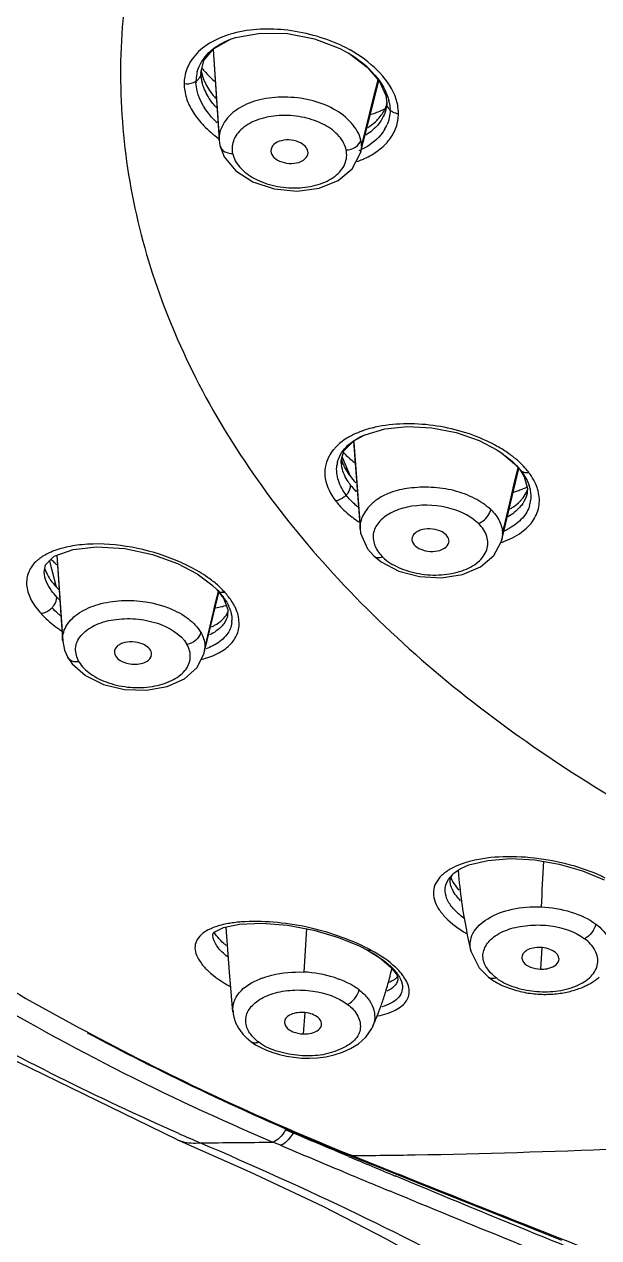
# Model space of a CAD drawing. Extents: x 0 to 1693, y 0 to 1240.
# Drawn here: x 756.42 to 768.75, y 584.87 to 610.95 of the extents above; entities that cross this region are included whole.
import ezdxf

# ---------------------------------------------------------------- set-up
doc = ezdxf.new("R2010")
doc.units = 0
doc.header["$LTSCALE"] = 40
doc.header["$MEASUREMENT"] = 0
doc.layers.add('DEF_LAYER_ASSEM_MEMBER', color=7, linetype='CONTINUOUS')

msp = doc.modelspace()

# ---------------------------------------------------------------- linework, layer by layer
at = {"layer": 'DEF_LAYER_ASSEM_MEMBER', "color": 7, "linetype": 'Continuous'}
for p, q in [((760.86, 610.637), (760.866, 610.639)), ((760.469, 610.412), (760.601, 608.461)), ((760.206, 609.905), (760.271, 610.172)), ((763.352, 610.348), (763.369, 610.338)), ((763.368, 610.337), (763.411, 610.311)), ((763.808, 608.859), (764.029, 609.736)), ((764.178, 609.422), (764.198, 609.263)), ((764.198, 609.266), (764.18, 609.122)), ((764.18, 609.123), (764.18, 609.122)), ((763.638, 608.188), (763.808, 608.859)), ((760.601, 608.461), (760.616, 608.348)), ((760.616, 608.348), (760.617, 608.348)), ((760.617, 608.348), (760.709, 608.103)), ((761.711, 608.236), (761.711, 608.225)), ((762.503, 608.154), (762.509, 608.193)), ((763.46, 607.844), (763.638, 608.188)), ((763.73, 602.13), (763.733, 602.131)), ((763.22, 601.567), (763.281, 601.782)), ((763.486, 601.994), (763.627, 600.108)), ((766.563, 601.803), (766.567, 601.801)), ((763.222, 601.519), (763.22, 601.567)), ((763.223, 601.519), (763.223, 601.521)), ((766.944, 601.506), (767.053, 601.382)), ((766.669, 599.868), (767.032, 601.406)), ((767.054, 601.381), (767.053, 601.382)), ((767.054, 601.381), (767.15, 601.229)), ((767.15, 601.229), (767.221, 600.975)), ((767.221, 600.975), (767.205, 600.842)), ((763.627, 600.109), (763.639, 600.017)), ((764.739, 599.884), (764.74, 599.874)), ((765.533, 599.811), (765.537, 599.845)), ((766.659, 599.831), (766.669, 599.868)), ((757.115, 599.539), (757.241, 597.691)), ((763.919, 599.528), (764.078, 599.396)), ((763.919, 599.528), (763.92, 599.527)), ((756.841, 599.179), (756.841, 599.181)), ((756.842, 599.179), (756.871, 599.336)), ((760.446, 598.903), (760.563, 598.788)), ((760.282, 597.442), (760.597, 598.742)), ((760.561, 598.789), (760.694, 598.616)), ((760.694, 598.616), (760.789, 598.377)), ((760.789, 598.377), (760.783, 598.238)), ((757.352, 597.339), (757.352, 597.34)), ((757.352, 597.339), (757.444, 597.207)), ((758.351, 597.458), (758.352, 597.449)), ((759.144, 597.382), (759.149, 597.416)), ((760.28, 597.436), (760.282, 597.442)), ((757.444, 597.207), (757.731, 596.954)), ((765.896, 592.857), (765.958, 592.882)), ((765.733, 592.76), (765.74, 592.672)), ((765.74, 592.672), (765.748, 592.585)), ((765.777, 592.798), (765.896, 592.857)), ((765.561, 592.516), (765.56, 592.527)), ((765.748, 592.585), (765.756, 592.5)), ((760.462, 591.365), (760.462, 591.365)), ((760.742, 591.546), (760.819, 590.578)), ((763.609, 591.141), (763.786, 591.051)), ((763.788, 591.05), (763.786, 591.051)), ((763.788, 591.05), (764.05, 590.888)), ((765.977, 591.151), (766.003, 591.036)), ((764.05, 590.888), (764.295, 590.682)), ((766.002, 591.032), (766.001, 591.035)), ((760.819, 590.578), (760.89, 589.723)), ((764.437, 590.414), (764.436, 590.41)), ((764.032, 589.736), (764.051, 589.787)), ((764.051, 589.787), (764.071, 589.841)), ((763.924, 589.47), (763.941, 589.509)), ((763.941, 589.509), (763.958, 589.552)), ((763.958, 589.552), (763.976, 589.595)), ((763.976, 589.595), (763.994, 589.64)), ((763.994, 589.64), (764.013, 589.687)), ((764.013, 589.687), (764.032, 589.736)), ((763.901, 589.418), (763.924, 589.47)), ((761.283, 589.088), (761.283, 589.088)), ((759.684, 586.985), (759.689, 586.983)), ((763.263, 586.695), (763.397, 586.641)), ((763.397, 586.641), (764.407, 586.235)), ((763.403, 586.658), (763.454, 586.637)), ((764.408, 586.235), (765.026, 585.987)), ((765.026, 585.987), (766.916, 585.233)), ((766.916, 585.233), (767.954, 584.819))]:
    msp.add_line(p, q, dxfattribs=at)
at = {"layer": 'DEF_LAYER_ASSEM_MEMBER', "color": 9, "linetype": 'Continuous'}
for p, q in [((760.47, 610.414), (760.599, 608.502)), ((763.917, 609.375), (764.012, 609.756)), ((763.873, 609.199), (763.907, 609.336)), ((763.907, 609.336), (763.917, 609.375)), ((763.797, 608.896), (763.873, 609.199)), ((764.198, 609.263), (764.198, 609.266)), ((763.657, 608.336), (763.797, 608.896)), ((760.601, 608.461), (760.599, 608.502)), ((763.657, 608.336), (763.638, 608.188)), ((763.488, 601.996), (763.49, 601.961)), ((763.49, 601.961), (763.625, 600.149)), ((763.243, 601.646), (763.411, 601.243)), ((766.945, 601.108), (767.011, 601.391)), ((767.011, 601.391), (767.019, 601.421)), ((767.086, 601.351), (767.054, 601.381)), ((766.899, 600.914), (766.945, 601.108)), ((766.684, 599.999), (766.869, 600.786)), ((766.869, 600.786), (766.899, 600.914)), ((767.211, 600.865), (767.205, 600.842)), ((763.627, 600.109), (763.625, 600.149)), ((766.684, 599.999), (766.669, 599.868)), ((756.951, 599.435), (756.955, 599.417)), ((756.955, 599.417), (756.988, 599.295)), ((757.117, 599.539), (757.239, 597.729)), ((756.988, 599.295), (757.007, 599.222)), ((757.007, 599.222), (757.103, 598.858)), ((760.518, 598.486), (760.584, 598.76)), ((760.563, 598.788), (760.561, 598.789)), ((760.591, 598.765), (760.563, 598.788)), ((760.479, 598.327), (760.518, 598.486)), ((760.297, 597.567), (760.479, 598.327)), ((757.241, 597.693), (757.239, 597.729)), ((760.282, 597.442), (760.297, 597.567)), ((762.478, 591.514), (762.417, 590.58)), ((763.791, 591.048), (763.788, 591.05)), ((767.53, 591.106), (767.499, 590.643)), ((762.438, 589.71), (762.402, 589.251)), ((762.188, 587.121), (762.027, 587.189)), ((761.916, 586.857), (761.755, 586.926)), ((763.374, 586.62), (763.229, 586.681)), ((763.454, 586.637), (763.397, 586.641)), ((763.454, 586.637), (764.129, 586.367)), ((764.129, 586.367), (764.415, 586.252)), ((764.408, 586.235), (764.462, 586.233)), ((764.415, 586.252), (764.462, 586.233))]:
    msp.add_line(p, q, dxfattribs=at)
at = {"layer": 'DEF_LAYER_ASSEM_MEMBER', "color": 7, "linetype": 'Continuous'}
for points in [[(733.19, 619.1), (733.539, 614.929), (734.6, 610.766), (736.322, 606.771), (738.664, 602.965), (741.63, 599.318), (745.218, 595.85), (749.395, 592.63), (754.273, 589.625), (759.685, 586.985)], [(760.271, 610.172), (760.48, 610.426), (760.861, 610.637)], [(760.866, 610.639), (760.952, 610.668), (761.486, 610.765), (762.067, 610.755), (762.648, 610.643), (763.195, 610.432), (763.352, 610.348)], [(763.411, 610.311), (763.778, 610.034), (764.041, 609.721), (764.178, 609.422)], [(760.709, 608.103), (760.957, 607.801), (761.325, 607.564), (761.785, 607.413), (762.273, 607.368), (762.746, 607.429), (763.154, 607.592), (763.46, 607.844)], [(763.733, 602.131), (764.157, 602.258), (764.646, 602.306), (765.17, 602.276), (765.691, 602.175), (766.181, 602.005), (766.563, 601.803)], [(763.281, 601.782), (763.489, 601.998), (763.729, 602.13)], [(766.568, 601.802), (766.66, 601.741), (766.944, 601.506)], [(763.639, 600.017), (763.789, 599.678), (763.92, 599.527)], [(756.871, 599.336), (757.059, 599.518), (757.464, 599.667), (757.977, 599.724), (758.574, 599.685), (759.173, 599.557), (759.705, 599.363), (760.131, 599.137), (760.446, 598.903)], [(764.078, 599.396), (764.456, 599.197), (764.9, 599.081), (765.37, 599.056), (765.825, 599.127), (766.213, 599.291), (766.501, 599.535), (766.659, 599.831)], [(757.241, 597.693), (757.28, 597.498), (757.352, 597.34)], [(757.731, 596.954), (758.116, 596.765), (758.567, 596.657), (759.04, 596.641), (759.482, 596.719), (759.854, 596.884), (760.127, 597.124), (760.282, 597.436)], [(765.958, 592.882), (766.368, 592.982), (766.857, 593.019), (767.379, 592.992), (767.9, 592.902), (768.403, 592.757), (768.865, 592.56)], [(765.563, 592.516), (765.562, 592.57), (765.614, 592.674)], [(765.756, 592.5), (765.765, 592.415), (765.774, 592.332), (765.784, 592.25), (765.794, 592.169), (765.805, 592.089), (765.817, 592.009), (765.829, 591.931), (765.841, 591.854), (765.854, 591.777), (765.867, 591.702), (765.88, 591.628), (765.894, 591.554), (765.908, 591.482), (765.922, 591.412), (765.936, 591.343), (765.95, 591.277), (765.977, 591.151)], [(760.51, 591.444), (760.697, 591.536), (761.041, 591.611), (761.514, 591.635), (762.068, 591.592), (762.637, 591.483), (763.163, 591.325), (763.609, 591.141)], [(760.462, 591.365), (760.467, 591.4), (760.51, 591.444)], [(766.002, 591.032), (766.18, 590.668), (766.386, 590.468)], [(764.071, 589.841), (764.081, 589.87), (764.092, 589.899), (764.102, 589.929), (764.113, 589.96), (764.124, 589.991), (764.134, 590.024), (764.145, 590.057), (764.156, 590.092), (764.167, 590.127), (764.179, 590.163), (764.19, 590.2), (764.201, 590.239), (764.213, 590.278), (764.225, 590.32), (764.236, 590.362), (764.248, 590.406), (764.26, 590.45), (764.271, 590.495), (764.283, 590.542)], [(764.283, 590.542), (764.294, 590.589), (764.305, 590.637), (764.316, 590.685)], [(764.295, 590.682), (764.42, 590.516), (764.439, 590.421), (764.436, 590.41)], [(766.387, 590.467), (766.414, 590.447), (766.453, 590.42), (766.492, 590.395), (766.532, 590.371), (766.572, 590.348), (766.612, 590.327), (766.652, 590.307), (766.692, 590.288), (766.733, 590.271), (766.774, 590.254), (766.815, 590.238)], [(766.815, 590.238), (766.857, 590.224), (766.898, 590.21), (766.94, 590.197), (766.983, 590.185), (767.025, 590.174), (767.067, 590.163), (767.11, 590.154), (767.152, 590.145), (767.195, 590.137), (767.237, 590.13), (767.28, 590.124), (767.322, 590.118), (767.364, 590.114), (767.406, 590.11), (767.448, 590.106), (767.49, 590.104), (767.531, 590.102), (767.572, 590.101), (767.612, 590.101), (767.652, 590.102), (767.692, 590.103), (767.731, 590.105), (767.77, 590.107), (767.809, 590.11), (767.847, 590.114), (767.885, 590.119), (767.922, 590.124), (767.959, 590.13), (767.996, 590.136), (768.032, 590.143), (768.067, 590.15), (768.102, 590.158), (768.136, 590.166), (768.169, 590.175), (768.201, 590.184), (768.233, 590.193), (768.264, 590.203), (768.294, 590.213), (768.323, 590.224), (768.352, 590.234), (768.38, 590.245), (768.408, 590.257), (768.435, 590.269), (768.461, 590.281), (768.486, 590.293), (768.511, 590.305), (768.535, 590.318), (768.559, 590.331), (768.581, 590.344), (768.604, 590.358), (768.625, 590.371), (768.646, 590.385), (768.667, 590.4), (768.687, 590.414), (768.706, 590.428), (768.725, 590.443), (768.743, 590.458), (768.761, 590.473)], [(760.898, 589.742), (760.898, 589.735), (760.899, 589.719), (760.901, 589.704), (760.903, 589.689), (760.905, 589.674), (760.907, 589.658), (760.91, 589.642), (760.914, 589.625), (760.918, 589.608), (760.922, 589.591), (760.927, 589.573)], [(760.927, 589.573), (760.933, 589.555), (760.939, 589.537), (760.945, 589.518), (760.953, 589.5), (760.961, 589.481), (760.969, 589.462), (760.978, 589.443), (760.988, 589.423), (760.999, 589.404), (761.01, 589.384), (761.022, 589.365), (761.035, 589.345), (761.049, 589.325), (761.063, 589.305), (761.079, 589.285), (761.095, 589.265), (761.112, 589.245), (761.131, 589.224), (761.15, 589.204), (761.171, 589.184), (761.193, 589.163), (761.216, 589.142), (761.24, 589.121), (761.266, 589.1), (761.283, 589.088)], [(757.767, 589.275), (757.91, 589.199), (758.054, 589.122), (758.2, 589.046), (758.346, 588.97), (758.493, 588.893), (758.642, 588.817), (758.791, 588.741), (758.941, 588.664), (759.093, 588.588), (759.245, 588.512), (759.399, 588.435), (759.553, 588.359), (759.709, 588.283), (759.866, 588.207), (760.024, 588.13), (760.183, 588.054), (760.343, 587.978), (760.505, 587.902), (760.667, 587.826), (760.831, 587.75), (760.996, 587.674), (761.163, 587.598), (761.33, 587.522), (761.499, 587.447), (761.67, 587.371), (761.841, 587.295)], [(761.617, 588.902), (761.751, 588.853), (761.894, 588.811), (762.047, 588.776), (762.206, 588.75), (762.372, 588.733), (762.541, 588.729), (762.714, 588.737), (762.891, 588.76), (763.07, 588.8), (763.246, 588.857), (763.42, 588.935), (763.591, 589.041), (763.749, 589.183), (763.877, 589.366), (763.892, 589.397)], [(763.89, 589.394), (763.892, 589.398), (763.901, 589.418)], [(761.283, 589.088), (761.384, 589.019), (761.495, 588.958), (761.617, 588.902)], [(761.841, 587.295), (762.014, 587.22), (762.188, 587.144), (762.364, 587.069), (762.541, 586.994), (762.719, 586.919), (762.899, 586.844), (763.081, 586.769), (763.263, 586.695)], [(759.689, 586.983), (761.261, 586.285), (762.827, 585.545), (764.185, 584.846), (765.415, 584.153), (766.509, 583.47), (767.568, 582.723), (768.664, 581.833), (769.727, 580.827), (770.737, 579.663), (771.675, 578.325), (772.481, 576.814), (773.141, 575.162)]]:
    msp.add_lwpolyline(points, dxfattribs=at)
at = {"layer": 'DEF_LAYER_ASSEM_MEMBER', "color": 9, "linetype": 'Continuous'}
for centre, radius, start, end in [((761.466, 608.643), 2.187, 106.8094, 111.0594), ((761.903, 607.672), 3.118, 61.4459, 65.4423), ((761.989, 607.834), 2.934, 61.0142, 61.408), ((760.868, 609.729), 0.765, 168.1738, 179.9438), ((760.888, 609.725), 0.786, 164.4287, 168.1892), ((760.915, 609.729), 0.812, 180.0014, 182.2085), ((763.342, 609.083), 0.932, 11.7594, 14.2388), ((764.383, 609.266), 0.185, 180.811, 188.381), ((763.544, 609.11), 0.727, 0.0024, 2.3566), ((763.473, 609.11), 0.798, 359.3466, 359.994), ((763.415, 609.136), 0.862, 329.8046, 336.8582), ((762.978, 609.66), 1.556, 293.972, 296.4816), ((763.069, 608.336), 0.588, 359.9909, 12.6673), ((762.898, 609.856), 1.969, 289.5702, 293.4379), ((762.939, 609.759), 1.865, 293.4632, 294.6643), ((763.81, 601.179), 0.983, 136.3665, 140.6492), ((764.909, 598.896), 3.416, 60.1959, 63.8981), ((763.643, 601.298), 0.779, 152.4398, 153.287), ((763.781, 601.388), 0.657, 170.8545, 172.7658), ((763.771, 601.39), 0.648, 166.9394, 170.857), ((763.916, 601.575), 0.695, 184.6576, 188.3245), ((766.067, 600.571), 1.283, 37.4314, 39.253), ((765.983, 600.377), 1.578, 36.8217, 42.9506), ((766.445, 600.774), 0.852, 16.4775, 17.9294), ((766.64, 600.795), 0.654, 343.4613, 352.9189), ((764.991, 602.365), 2.525, 232.7038, 236.627), ((766.074, 601.46), 1.54, 295.1798, 299.3768), ((765.944, 601.85), 2.158, 289.5898, 290.3763), ((757.231, 598.813), 0.816, 130.6064, 134.7748), ((757.29, 598.744), 0.907, 126.2242, 130.5968), ((757.48, 598.444), 1.263, 116.8973, 117.7548), ((759.443, 597.619), 1.702, 41.4311, 46.0813), ((760.012, 597.967), 1.038, 24.3882, 28.9569), ((758.794, 600.304), 2.863, 234.6158, 236.5724), ((759.707, 599.312), 2.075, 284.2228, 287.5626), ((766.542, 590.847), 2.185, 104.2046, 108.2394), ((989.486, 580.2), 222.286, 176.70879, 176.9619), ((760.852, 590.564), 1.042, 113.4524, 117.7785), ((760.903, 590.449), 1.167, 112.443, 113.513), ((761.794, 587.186), 4.382, 61.7964, 62.6741), ((763.644, 589.844), 1.118, 36.5118, 38.9683), ((763.723, 589.902), 1.02, 34.7651, 36.5005), ((761.201, 587.657), 0.95, 330.4263, 331.8067), ((761.26, 587.648), 1.067, 330.3637, 331.5225), ((783.742, 641.545), 59.494, 246.20228, 246.67782), ((760.192, 673.35), 86.438, 269.9973, 271.03599), ((956.25, 1047.311), 499.783, 247.11789, 247.28321), ((935.325, 995.152), 443.245, 247.1738, 247.31515), ((926.814, 977.167), 423.714, 247.29197, 247.44038), ((1217.514, 1721.521), 1222.348, 248.244903, 248.610163)]:
    msp.add_arc(centre, radius, start, end, dxfattribs=at)
at = {"layer": 'DEF_LAYER_ASSEM_MEMBER', "color": 7, "linetype": 'Continuous'}
for centre, radius, start, end in [((760.99, 609.918), 0.784, 180.9065, 183.9035), ((761.056, 609.923), 0.85, 183.9641, 190.8787), ((761.869, 611.344), 2.114, 219.368, 220.5377), ((761.91, 611.378), 2.167, 220.5359, 221.2674), ((761.934, 611.4), 2.2, 221.2667, 221.6994), ((762.007, 611.466), 2.298, 221.7183, 224.7812), ((762.143, 611.601), 2.49, 224.7904, 228.6902), ((761.127, 609.936), 0.923, 190.8229, 193.2165), ((761.369, 610.213), 1.189, 201.8554, 203.7585), ((763.417, 609.493), 0.829, 334.4746, 339.8912), ((763.444, 609.309), 0.759, 345.8382, 352.3342), ((763.449, 609.308), 0.754, 352.3456, 356.7621), ((764.777, 603.202), 2.095, 223.5423, 227.2644), ((764.007, 601.805), 0.806, 194.8984, 199.9705), ((764.088, 601.834), 0.892, 199.9423, 203.2857), ((764.897, 603.33), 2.27, 227.2365, 228.788), ((765.002, 603.451), 2.431, 228.8041, 231.7705), ((765.085, 603.556), 2.565, 231.7495, 232.3236), ((764.16, 601.865), 0.971, 203.2894, 206.8692), ((766.263, 603.035), 2.238, 289.3921, 292.1604), ((766.307, 602.926), 2.12, 292.1784, 292.9556), ((766.349, 602.827), 2.013, 292.939, 295.6282), ((766.208, 603.19), 2.403, 287.4105, 289.4012), ((766.584, 601.197), 0.686, 332.4885, 338.9838), ((758.638, 601.095), 2.325, 224.7947, 225.353), ((758.686, 601.144), 2.393, 225.3553, 226.4005), ((758.792, 601.256), 2.548, 226.4146, 228.8034), ((758.313, 600.003), 1.665, 223.431, 225.9276), ((758.399, 599.818), 1.742, 222.4936, 225.1212), ((759.596, 597.852), 1.351, 35.8681, 42.5595), ((759.67, 597.906), 1.258, 33.8732, 35.8387), ((760.083, 600.669), 2.305, 281.1791, 284.3629), ((760.114, 600.545), 2.178, 284.3871, 284.9902), ((760.133, 600.474), 2.104, 284.9839, 286.6768), ((760.154, 600.403), 2.03, 286.6831, 287.3098), ((759.943, 598.058), 0.946, 20.8801, 24.5123), ((760.334, 598.534), 0.504, 329.9627, 334.8866), ((760.348, 598.147), 0.528, 354.0899, 358.6504), ((765.989, 592.269), 0.555, 140.978, 146.2839), ((766.078, 592.802), 0.54, 200.3896, 201.8614), ((762.278, 588.273), 3.161, 61.1225, 61.3923), ((784.467, 639.294), 56.685, 239.3943, 242.0287), ((762.142, 588.763), 1.795, 109.9848, 111.6581), ((764.186, 590.671), 0.307, 317.2749, 322.2617), ((785.233, 640.732), 58.314, 242.0265, 247.8554), ((785.378, 641.059), 58.672, 247.84398, 248.00384)]:
    msp.add_arc(centre, radius, start, end, dxfattribs=at)
at = {"layer": 'DEF_LAYER_ASSEM_MEMBER', "color": 9, "linetype": 'Continuous'}
for points, start_tangent, end_tangent in [([(759.736, 587.109), (754.631, 589.658), (750.041, 592.525), (746.068, 595.584), (742.79, 598.734), (740.17, 601.966), (738.138, 605.303), (736.631, 608.76), (735.646, 612.311), (735.209, 615.909), (735.344, 619.509), (736.057, 623.078), (737.341, 626.587), (741.575, 633.318), (747.828, 639.406)], (-0.914976, 0.403508), (0.784959, 0.619547)), ([(767.924, 624.738), (763.48, 621.092), (760.367, 616.936), (759.357, 614.724), (758.728, 612.458), (758.486, 610.162), (758.635, 607.863), (759.173, 605.588), (760.094, 603.361), (763.039, 599.156), (767.335, 595.439), (772.787, 592.382)], (-0.8344, -0.551159), (0.911837, -0.410553)), ([(760.68, 610.684), (760.24, 610.437), (759.958, 610.106)], (-0.932949, -0.360007), (-0.475484, -0.879724)), ([(760.131, 609.936), (760.38, 610.343), (760.86, 610.637)], (0.268359, 0.963319), (0.938152, 0.346223)), ([(763.199, 610.508), (762.621, 610.715), (761.998, 610.832), (760.834, 610.737)], (-0.909274, 0.416198), (-0.957071, -0.289854)), ([(764.37, 609.43), (764.002, 609.958), (763.411, 610.401)], (-0.38005, 0.924966), (-0.874737, 0.484598)), ([(759.958, 610.106), (759.856, 609.79), (759.849, 609.677)], (-0.475484, -0.879724), (-0.011562, -0.999933)), ([(763.369, 610.338), (763.944, 609.862), (764.245, 609.312)], (0.861255, -0.508173), (0.245755, -0.969332)), ([(760.206, 609.905), (760.179, 609.811), (760.16, 609.782)], (-0.007499, -0.999972), (-0.618155, -0.786056)), ([(759.849, 609.677), (759.896, 609.37), (760.04, 609.066), (760.274, 608.77), (760.59, 608.498)], (-0.002909, -0.999996), (0.808211, -0.588893)), ([(759.849, 609.677), (760.047, 609.7), (760.103, 609.729)], (0.988615, -0.150468), (0.829002, 0.559245)), ([(760.16, 609.782), (760.103, 609.729)], (-0.618155, -0.786056), (-0.829002, -0.559245)), ([(760.559, 608.833), (760.37, 609.041), (760.103, 609.698)], (-0.724108, 0.689687), (-0.038447, 0.999261)), ([(763.642, 608.465), (763.444, 608.826), (763.059, 609.132), (762.554, 609.323), (762.003, 609.387), (761.475, 609.329), (761.029, 609.149), (760.717, 608.855), (760.599, 608.502)], (-0.220112, 0.975475), (0, -1)), ([(764.449, 609.033), (764.445, 609.132), (764.37, 609.43)], (0.010554, 0.999944), (-0.38005, 0.924966)), ([(764.271, 609.11), (764.245, 609.139), (764.2, 609.239)], (-0.745984, 0.665964), (-0.145298, 0.989388)), ([(764.271, 609.101), (764.207, 608.798)], (-0.011406, -0.999935), (-0.392257, -0.919856)), ([(764.254, 609.273), (764.271, 609.14)], (0.203586, -0.979057), (0.040975, -0.99916)), ([(764.271, 609.11), (764.322, 609.074)], (0.745984, -0.665964), (0.872661, -0.488326)), ([(764.322, 609.074), (764.449, 609.033)], (0.872661, -0.488326), (0.991965, -0.126511)), ([(763.33, 608.246), (763.178, 608.543), (762.861, 608.789), (762.43, 608.947), (761.95, 608.993), (761.494, 608.921), (761.132, 608.74), (760.919, 608.479), (760.889, 608.177)], (-0.19205, 0.981385), (0.202206, -0.979343)), ([(763.717, 608.065), (764.025, 608.248), (764.258, 608.477), (764.401, 608.741), (764.449, 609.033)], (0.90875, 0.417341), (0.006749, 0.999977)), ([(764.16, 608.703), (764.072, 608.577), (763.671, 608.267)], (-0.502345, -0.864667), (-0.894951, -0.446165)), ([(760.617, 608.348), (760.662, 608.261), (760.75, 608.201)], (0.211161, -0.977451), (0.925938, -0.377676)), ([(763.328, 608.252), (763.531, 608.315), (763.643, 608.465)], (0.999709, 0.02414), (0.23833, 0.971184)), ([(760.75, 608.201), (760.889, 608.177)], (0.925938, -0.377676), (0.999539, 0.030347)), ([(760.889, 608.177), (761.045, 607.882), (761.362, 607.638), (761.794, 607.481), (762.273, 607.436), (762.728, 607.509), (763.089, 607.69), (763.3, 607.95), (763.328, 608.252)], (0.20557, -0.978642), (-0.216813, 0.976213)), ([(763.949, 602.29), (763.881, 602.274), (763.688, 602.216)], (-0.975674, -0.219227), (-0.943626, -0.331015)), ([(766.412, 601.964), (765.199, 602.329), (764.557, 602.362), (763.949, 602.29)], (-0.897642, 0.440725), (-0.975674, -0.219227)), ([(763.443, 602.11), (763.343, 602.054), (763.098, 601.858)], (-0.886573, -0.462588), (-0.689638, -0.724154)), ([(763.271, 601.801), (763.358, 601.896), (763.73, 602.13)], (0.62325, 0.782023), (0.917047, 0.39878)), ([(763.688, 602.216), (763.623, 602.192), (763.443, 602.11)], (-0.943626, -0.331015), (-0.886573, -0.462588)), ([(763.049, 601.803), (762.953, 601.658)], (-0.633614, -0.773649), (-0.462671, -0.88653)), ([(763.14, 601.536), (763.161, 601.605), (763.271, 601.801)], (0.226079, 0.974109), (0.62325, 0.782023)), ([(766.567, 601.801), (766.715, 601.701), (767.06, 601.383)], (0.846611, -0.532212), (0.632589, -0.774488)), ([(766.916, 601.653), (766.845, 601.707), (766.606, 601.86)], (-0.787614, 0.616169), (-0.867303, 0.497781)), ([(762.948, 601.648), (762.877, 601.423), (762.88, 601.188), (763.101, 600.709)], (-0.449513, -0.893274), (0.600817, -0.799387)), ([(767.138, 601.452), (767.087, 601.504), (766.916, 601.653)], (-0.680592, 0.732662), (-0.787614, 0.616169)), ([(763.33, 600.831), (763.162, 601.146), (763.129, 601.471)], (-0.607674, 0.794186), (0.125957, 0.992036)), ([(763.423, 601.048), (763.35, 601.153), (763.228, 601.475)], (-0.610188, 0.792257), (-0.144622, 0.989487)), ([(767.086, 601.351), (767.166, 601.232)], (0.607648, -0.794206), (0.509106, -0.860704)), ([(767.086, 601.351), (767.107, 601.338), (767.187, 601.319)], (0.82393, -0.566692), (0.998634, -0.05225)), ([(767.166, 601.232), (767.193, 601.184), (767.255, 601.037)], (0.509106, -0.860704), (0.307796, -0.951452)), ([(767.187, 601.319), (767.246, 601.322)], (0.998634, -0.05225), (0.987207, 0.159445)), ([(767.385, 601.098), (767.356, 601.154), (767.246, 601.322)], (-0.435371, 0.900251), (-0.604982, 0.796239)), ([(763.33, 600.831), (763.37, 600.882), (763.423, 601.048)], (0.68903, 0.724732), (-0.061736, 0.998092)), ([(763.549, 600.905), (763.515, 600.94), (763.423, 601.048)], (-0.705589, 0.708622), (-0.610188, 0.792257)), ([(766.431, 600.521), (766.084, 600.76), (765.641, 600.929), (765.152, 600.999), (764.681, 600.98), (764.275, 600.884), (763.953, 600.708), (763.719, 600.449), (763.625, 600.149)], (-0.73092, 0.682463), (0.003143, -0.999995)), ([(766.695, 599.827), (767.092, 600.033), (767.352, 600.302), (767.47, 600.622), (767.438, 600.965)], (0.937416, 0.348212), (-0.300432, 0.953803)), ([(767.262, 601.016), (767.28, 600.94), (767.289, 600.714)], (0.283588, -0.958946), (-0.123468, -0.992349)), ([(767.438, 600.965), (767.385, 601.098)], (-0.300432, 0.953803), (-0.435371, 0.900251)), ([(763.33, 600.831), (763.28, 600.787), (763.101, 600.709)], (-0.68903, -0.724732), (-0.991124, -0.132944)), ([(763.101, 600.709), (763.177, 600.616), (763.46, 600.356)], (0.606355, -0.795194), (0.794978, -0.606639)), ([(763.583, 600.571), (763.511, 600.635), (763.33, 600.831)], (-0.766021, 0.642815), (-0.607674, 0.794186)), ([(767.205, 600.842), (767.119, 600.653)], (-0.261209, -0.965282), (-0.548026, -0.836461)), ([(766.167, 600.225), (765.869, 600.429), (765.483, 600.565), (764.636, 600.572), (764.279, 600.444), (764.027, 600.244), (763.911, 599.998), (763.949, 599.735)], (-0.746713, 0.665146), (0.391508, -0.920175)), ([(766.165, 600.224), (766.397, 600.429), (766.431, 600.521)], (0.945968, 0.32426), (0.195105, 0.980782)), ([(766.431, 600.521), (766.622, 600.269), (766.684, 599.999)], (0.730921, -0.682462), (0.003143, -0.999995)), ([(767.119, 600.653), (767.058, 600.573), (766.801, 600.364)], (-0.548026, -0.836461), (-0.862046, -0.50683)), ([(767.267, 600.609), (767.112, 600.339), (766.83, 600.118)], (-0.285121, -0.958492), (-0.871016, -0.491255)), ([(764.11, 599.504), (764.448, 599.28), (764.892, 599.145), (765.373, 599.119), (765.817, 599.208), (766.159, 599.396), (766.346, 599.655), (766.348, 599.946), (766.279, 600.09), (766.167, 600.225)], (0.701925, -0.712251), (-0.686177, 0.727435)), ([(760.353, 599.065), (759.982, 599.286), (759.551, 599.48), (758.602, 599.731), (757.656, 599.767), (757.247, 599.695), (756.909, 599.57)], (-0.820406, 0.571782), (-0.891803, -0.452425)), ([(763.949, 599.735), (764.023, 599.606)], (0.391508, -0.920175), (0.585028, -0.811013)), ([(756.892, 599.562), (756.855, 599.541), (756.754, 599.476)], (-0.884932, -0.465721), (-0.80629, -0.59152)), ([(763.92, 599.527), (764.002, 599.49), (764.11, 599.504)], (0.716909, -0.697167), (0.943815, 0.330476)), ([(764.023, 599.606), (764.11, 599.504)], (0.585028, -0.811013), (0.707882, -0.706331)), ([(756.656, 599.393), (756.499, 599.147), (756.471, 598.867), (756.566, 598.575), (756.778, 598.286)], (-0.70946, -0.704745), (0.681257, -0.732044)), ([(757.115, 598.641), (757.004, 598.777), (756.841, 599.179)], (-0.675197, 0.737637), (-0.071066, 0.997472)), ([(760.623, 598.845), (760.562, 598.901), (760.353, 599.065)], (-0.719632, 0.694356), (-0.820406, 0.571782)), ([(757.013, 598.41), (757.057, 598.465), (757.114, 598.641)], (0.686682, 0.726958), (-0.04794, 0.99885)), ([(760.591, 598.765), (760.672, 598.743)], (0.861778, -0.507285), (0.998872, -0.047479)), ([(760.672, 598.743), (760.719, 598.745)], (0.998872, -0.047479), (0.989586, 0.143941)), ([(760.92, 598.47), (760.879, 598.539), (760.719, 598.745)], (-0.483374, 0.875414), (-0.672412, 0.740177)), ([(757.013, 598.41), (756.96, 598.362), (756.778, 598.286)], (-0.687353, -0.726323), (-0.996238, -0.086655)), ([(757.239, 597.729), (757.33, 598.038), (757.596, 598.3), (758.003, 598.483), (758.503, 598.565), (759.535, 598.399), (759.942, 598.171), (760.206, 597.88)], (-0.004458, 0.99999), (0.502247, -0.864724)), ([(761.015, 598.221), (760.976, 598.352), (760.957, 598.396)], (-0.20511, 0.978739), (-0.412079, 0.911148)), ([(756.778, 598.286), (756.855, 598.205), (757.136, 597.97)], (0.660691, -0.750658), (0.815109, -0.579307)), ([(757.591, 597.25), (757.519, 597.539), (757.551, 597.681), (757.635, 597.812), (757.76, 597.929), (757.92, 598.028), (758.332, 598.154), (758.807, 598.171), (759.274, 598.077), (759.909, 597.624)], (-0.45401, 0.890997), (0.511762, -0.859127)), ([(760.333, 597.334), (760.672, 597.487), (760.901, 597.695), (761.017, 597.945), (761.015, 598.221)], (0.953187, 0.302382), (-0.20511, 0.978739)), ([(760.206, 597.88), (760.101, 597.715), (759.909, 597.624)], (-0.218538, -0.975829), (-0.987226, -0.159327)), ([(760.206, 597.88), (760.234, 597.829), (760.286, 597.672)], (0.502247, -0.864724), (0.190594, -0.981669)), ([(757.591, 597.25), (757.838, 596.99), (758.226, 596.798), (758.691, 596.702), (759.166, 596.72), (759.578, 596.846), (759.866, 597.062), (759.946, 597.194), (759.98, 597.335), (759.909, 597.624)], (0.483021, -0.875609), (-0.536285, 0.844037)), ([(760.286, 597.672), (760.297, 597.567)], (0.190594, -0.981669), (0.004458, -0.99999)), ([(757.591, 597.25), (757.448, 597.261), (757.352, 597.339)], (-0.987275, -0.159025), (-0.500638, 0.865657)), ([(765.859, 592.922), (765.777, 592.893), (765.563, 592.792)], (-0.94942, -0.314009), (-0.864209, -0.503133)), ([(768.89, 592.601), (768.236, 592.855), (767.467, 593.017), (766.696, 593.057), (766.006, 592.965)], (-0.890645, 0.4547), (-0.969167, -0.246406)), ([(765.563, 592.792), (765.375, 592.653), (765.253, 592.494), (765.202, 592.32), (765.222, 592.135), (765.311, 591.943), (765.46, 591.755), (765.909, 591.412)], (-0.864209, -0.503133), (0.865212, -0.501406)), ([(766.003, 591.036), (765.993, 591.225), (766.049, 591.408), (766.368, 591.726), (766.891, 591.93), (767.512, 591.981)], (-0.220595, 0.975365), (0.999156, -0.041065)), ([(760.88, 591.636), (760.761, 591.616), (760.457, 591.528)], (-0.989633, -0.143619), (-0.924232, -0.381832)), ([(761.072, 591.657), (761.023, 591.653), (760.88, 591.636)], (-0.996862, -0.07916), (-0.989633, -0.143619)), ([(763.805, 591.078), (762.489, 591.545), (761.759, 591.652), (761.072, 591.657)], (-0.888393, 0.459084), (-0.996862, -0.07916)), ([(766.366, 590.641), (766.266, 590.889), (766.275, 591.015), (766.323, 591.138), (766.529, 591.357), (766.863, 591.514), (767.282, 591.587), (767.718, 591.573), (768.446, 591.297)], (-0.584083, 0.811694), (0.807774, -0.589492)), ([(768.688, 591.612), (768.599, 591.428), (768.446, 591.297)], (-0.167147, -0.985932), (-0.913884, -0.405974)), ([(760.366, 591.485), (760.111, 591.244), (760.082, 591.099), (760.116, 590.941), (760.211, 590.776), (760.364, 590.606), (760.838, 590.269)], (-0.884216, -0.467078), (0.871752, -0.489947)), ([(760.786, 590.905), (760.552, 591.142), (760.462, 591.365)], (-0.782049, 0.623217), (-0.077024, 0.997029)), ([(766.552, 590.455), (766.926, 590.263), (767.367, 590.169), (767.821, 590.169), (768.271, 590.285), (768.587, 590.493), (768.726, 590.757), (768.676, 591.039), (768.446, 591.297)], (0.793296, -0.608837), (-0.807774, 0.589492)), ([(763.865, 591.047), (763.844, 591.042), (763.791, 591.048)], (-0.953636, -0.300963), (-0.897859, 0.440284)), ([(764.514, 590.547), (764.392, 590.678), (763.865, 591.047)], (-0.628594, 0.777734), (-0.878906, 0.476996)), ([(763.605, 590.198), (763.074, 590.462), (762.417, 590.58)], (-0.7989, 0.601464), (-0.99908, 0.042897)), ([(766.552, 590.455), (766.497, 590.5), (766.366, 590.641)], (-0.793296, 0.608837), (-0.584083, 0.811694)), ([(764.007, 589.639), (764.394, 589.769), (764.529, 589.859), (764.623, 589.964), (764.672, 590.081), (764.678, 590.208), (764.561, 590.484)], (0.981199, 0.193), (-0.570056, 0.821606)), ([(766.552, 590.455), (766.462, 590.439), (766.387, 590.467)], (-0.913859, -0.406031), (-0.790761, 0.612126)), ([(761.278, 589.242), (761.173, 589.492), (761.179, 589.621), (761.226, 589.745), (761.431, 589.963), (761.759, 590.118), (762.171, 590.191), (762.615, 590.172), (763.359, 589.886)], (-0.600008, 0.799994), (0.797839, -0.60287)), ([(763.359, 589.886), (763.514, 590.015), (763.605, 590.198)], (0.921212, 0.389062), (0.175221, 0.984529)), ([(763.605, 590.198), (763.794, 590.013), (763.906, 589.811), (763.94, 589.601), (763.891, 589.397)], (0.794457, -0.60732), (-0.415825, -0.909445)), ([(763.359, 589.886), (763.579, 589.63), (763.626, 589.339), (763.577, 589.208), (763.476, 589.09), (763.325, 588.983), (763.138, 588.893), (762.716, 588.789), (762.268, 588.792), (761.812, 588.889), (761.446, 589.078)], (0.783283, -0.621666), (-0.769415, 0.638749)), ([(761.349, 589.161), (761.278, 589.242)], (-0.709102, 0.705106), (-0.600008, 0.799994)), ([(761.283, 589.088), (761.356, 589.061), (761.446, 589.078)], (0.79962, -0.600506), (0.921224, 0.389033)), ([(761.446, 589.078), (761.419, 589.098), (761.349, 589.161)], (-0.794227, 0.607622), (-0.709102, 0.705106)), ([(762.027, 587.189), (761.89, 587.009), (761.755, 586.926)], (-0.493653, -0.869659), (-0.982495, -0.18629)), ([(759.689, 586.983), (759.814, 586.939), (760.188, 586.912)], (0.917965, -0.396662), (0.991627, 0.129136)), ([(778.343, 570.797), (776.964, 573.84), (776.191, 575.176), (775.353, 576.419), (774.416, 577.617), (773.454, 578.699), (771.573, 580.449), (769.366, 582.109), (766.698, 583.753), (763.574, 585.374), (760.188, 586.912)], (-0.35577, 0.934573), (-0.918294, 0.3959)), ([(762.188, 587.121), (762.052, 586.943), (761.916, 586.857)], (-0.494476, -0.869191), (-0.981386, -0.192044)), ([(763.229, 586.681), (762.188, 587.121)], (-0.921526, 0.388316), (-0.920863, 0.389887)), ([(763.454, 586.637), (764.811, 586.652), (769.183, 586.781)], (0.999987, 0.005049), (0.999242, 0.038921)), ([(771.626, 583.265), (769.76, 583.999), (764.382, 586.197)], (-0.932145, 0.362086), (-0.922627, 0.385694)), ([(771.454, 582.986), (769.565, 583.721), (764.258, 585.876)], (-0.933675, 0.358122), (-0.923464, 0.383685))]:
    msp.add_spline(points, degree=3, dxfattribs=dict(at, start_tangent=start_tangent, end_tangent=end_tangent))
at = {"layer": 'DEF_LAYER_ASSEM_MEMBER', "color": 7, "linetype": 'Continuous'}
for points, start_tangent, end_tangent in [([(739.785, 626.233), (737.82, 621.015), (737.178, 615.604), (737.382, 612.863), (737.951, 610.119), (738.896, 607.387), (740.229, 604.683), (741.944, 602.025), (744.009, 599.439), (749.045, 594.591), (755.055, 590.349), (761.755, 586.926)], (-0.455005, -0.890489), (0.920871, -0.389868)), ([(760.208, 609.964), (760.266, 609.77)], (0.190414, -0.981704), (0.372204, -0.928151)), ([(760.286, 609.554), (760.229, 609.725)], (-0.392521, 0.919743), (-0.22848, 0.973549)), ([(760.281, 609.734), (760.329, 609.636), (760.53, 609.358)], (0.402824, -0.915278), (0.673719, -0.738987)), ([(760.548, 609.154), (760.466, 609.252), (760.286, 609.554)], (-0.670921, 0.741529), (-0.392521, 0.919743)), ([(764.175, 609.14), (764.1, 609.104), (763.857, 609.011)], (-0.891799, -0.452431), (-0.952962, -0.303089)), ([(763.955, 608.856), (764.018, 608.92), (764.165, 609.136)], (0.740979, 0.671528), (0.430694, 0.902498)), ([(764.18, 609.122), (764.123, 608.968)], (-0.2455, -0.969397), (-0.440867, -0.897573)), ([(763.792, 608.735), (763.835, 608.763), (763.955, 608.856)], (0.852202, 0.523214), (0.740979, 0.671528)), ([(764.022, 608.809), (763.888, 608.671)], (-0.622984, -0.782235), (-0.76007, -0.649841)), ([(764.123, 608.968), (764.022, 608.809)], (-0.440867, -0.897573), (-0.622984, -0.782235)), ([(763.888, 608.671), (763.753, 608.572)], (-0.76007, -0.649841), (-0.844949, -0.534847)), ([(762.358, 608.398), (762.154, 608.462), (761.937, 608.451), (761.772, 608.367), (761.711, 608.236)], (-0.873799, 0.486287), (0, -1)), ([(762.509, 608.193), (762.469, 608.304), (762.358, 608.398)], (0, 1), (-0.873799, 0.486287)), ([(761.711, 608.225), (761.778, 608.092), (761.943, 607.995), (762.157, 607.962), (762.356, 608.003)], (0.069197, -0.997603), (0.915042, 0.403359)), ([(762.356, 608.003), (762.41, 608.033), (762.504, 608.154)], (0.915042, 0.403359), (0.246537, 0.969133)), ([(763.294, 601.426), (763.319, 601.38), (763.411, 601.244)], (0.451563, -0.892239), (0.614103, -0.789226)), ([(763.411, 601.244), (763.535, 601.1)], (0.602298, -0.798271), (0.697623, -0.716465)), ([(766.845, 600.535), (766.905, 600.573), (767.061, 600.701)], (0.866635, 0.498943), (0.696613, 0.717447)), ([(767.061, 600.701), (767.099, 600.743), (767.192, 600.88)], (0.696613, 0.717447), (0.461475, 0.887153)), ([(765.386, 600.042), (765.182, 600.103), (764.964, 600.091), (764.872, 600.058), (764.8, 600.01), (764.739, 599.884)], (-0.883153, 0.469086), (0.003143, -0.999995)), ([(765.537, 599.845), (765.497, 599.952), (765.386, 600.042)], (-0.003143, 0.999995), (-0.883153, 0.469086)), ([(764.739, 599.874), (764.972, 599.653), (765.186, 599.622), (765.385, 599.662)], (0.07639, -0.997078), (0.919363, 0.39341)), ([(765.385, 599.662), (765.44, 599.691), (765.533, 599.811)], (0.919363, 0.39341), (0.232797, 0.972525)), ([(756.854, 599.26), (756.871, 599.209), (756.949, 599.055)], (0.296548, -0.955018), (0.528161, -0.849144)), ([(756.949, 599.055), (756.983, 599.005), (757.104, 598.858)], (0.528161, -0.849144), (0.696844, -0.717223)), ([(757.189, 598.243), (757.139, 598.286), (757.013, 598.41)], (-0.764304, 0.644856), (-0.676023, 0.73688)), ([(760.715, 598.608), (760.804, 598.45)], (0.557242, -0.83035), (0.414461, -0.910067)), ([(760.827, 598.395), (760.849, 598.33), (760.876, 598.134)], (0.355958, -0.934502), (-0.023888, -0.999715)), ([(760.726, 598.107), (760.667, 598.026), (760.392, 597.828)], (-0.514991, -0.857196), (-0.905345, -0.424677)), ([(760.435, 598.001), (760.503, 598.035), (760.674, 598.159)], (0.913396, 0.407073), (0.715087, 0.699036)), ([(760.873, 598.093), (760.767, 597.833), (760.508, 597.616)], (-0.103332, -0.994647), (-0.869038, -0.494746)), ([(760.674, 598.159), (760.77, 598.281)], (0.715087, 0.699036), (0.500329, 0.865836)), ([(760.782, 598.238), (760.726, 598.107)], (-0.254844, -0.966982), (-0.514991, -0.857196)), ([(758.998, 597.611), (758.794, 597.673), (758.576, 597.662), (758.483, 597.63), (758.412, 597.583), (758.351, 597.458)], (-0.883828, 0.467813), (0.004458, -0.99999)), ([(759.149, 597.416), (759.109, 597.522), (758.998, 597.611)], (-0.004458, 0.99999), (-0.883828, 0.467813)), ([(760.508, 597.616), (760.465, 597.593), (760.323, 597.529)], (-0.869038, -0.494746), (-0.934952, -0.354774)), ([(758.351, 597.449), (758.419, 597.322), (758.536, 597.247), (758.688, 597.204), (758.998, 597.236)], (0.06936, -0.997592), (0.922412, 0.386207)), ([(758.998, 597.236), (759.052, 597.264), (759.145, 597.382)], (0.922412, 0.386207), (0.237429, 0.971405)), ([(765.558, 592.618), (765.602, 592.667), (765.777, 592.798)], (0.62903, 0.777381), (0.86758, 0.497297)), ([(765.856, 591.737), (765.633, 591.942), (765.49, 592.158), (765.453, 592.374), (765.528, 592.577)], (-0.792619, 0.609717), (0.554406, 0.832246)), ([(765.785, 592.115), (765.696, 592.216), (765.561, 592.516)], (-0.705146, 0.709063), (-0.108964, 0.994046)), ([(765.577, 592.601), (765.612, 592.527)], (0.372289, -0.928117), (0.491999, -0.870596)), ([(765.612, 592.527), (765.64, 592.482), (765.751, 592.345)], (0.491999, -0.870596), (0.692269, -0.72164)), ([(767.512, 591.981), (768.161, 591.87), (768.687, 591.612)], (0.999171, -0.040711), (0.802871, -0.596153)), ([(768.688, 591.612), (768.97, 591.283), (769.025, 590.923)], (0.801241, -0.598342), (-0.176423, -0.984314)), ([(760.569, 591.329), (760.546, 591.358), (760.49, 591.446)], (-0.637752, 0.770242), (-0.463729, 0.885977)), ([(760.759, 591.148), (760.704, 591.193), (760.569, 591.329)], (-0.785885, 0.618373), (-0.637752, 0.770242)), ([(767.499, 591.108), (767.341, 591.096), (767.209, 591.048), (767.124, 590.972), (767.1, 590.88)], (-0.999157, 0.04105), (0.087458, -0.996168)), ([(767.895, 590.831), (767.88, 590.929), (767.798, 591.017), (767.663, 591.081), (767.499, 591.108)], (0.209598, 0.977788), (-0.999157, 0.04105)), ([(763.804, 591.041), (763.885, 590.994), (764.107, 590.848)], (0.875652, -0.482942), (0.803372, -0.595478)), ([(764.107, 590.848), (764.144, 590.82), (764.247, 590.734)], (0.803372, -0.595478), (0.744624, -0.667485)), ([(767.1, 590.88), (767.136, 590.793), (767.283, 590.689), (767.499, 590.643)], (0.087458, -0.996168), (0.999157, -0.04105)), ([(767.499, 590.643), (767.64, 590.653), (767.895, 590.831)], (0.999157, -0.04105), (0.209598, 0.977788)), ([(761.528, 590.451), (761.732, 590.513), (762.417, 590.58)], (0.939736, 0.3419), (0.99908, -0.042897)), ([(764.247, 590.734), (764.345, 590.638)], (0.744624, -0.667485), (0.680544, -0.732707)), ([(764.345, 590.638), (764.367, 590.613), (764.427, 590.539)], (0.680544, -0.732707), (0.587289, -0.809377)), ([(764.427, 590.539), (764.471, 590.472), (764.536, 590.279)], (0.587289, -0.809377), (0.074464, -0.997224)), ([(760.951, 590.011), (761.032, 590.136), (761.479, 590.432)], (0.436401, 0.899752), (0.929352, 0.369196)), ([(764.536, 590.279), (764.515, 590.138), (764.431, 590.015), (764.289, 589.912), (764.09, 589.834)], (0.074464, -0.997224), (-0.962961, -0.269639)), ([(764.436, 590.41), (764.361, 590.274), (764.202, 590.168)], (-0.228781, -0.973478), (-0.9099, -0.414827)), ([(764.37, 590.424), (764.341, 590.404), (764.24, 590.353)], (-0.789875, -0.613268), (-0.928142, -0.372227)), ([(764.412, 590.463), (764.37, 590.424)], (-0.678121, -0.734951), (-0.789875, -0.613268)), ([(760.898, 589.742), (760.924, 589.946), (760.951, 590.011)], (-0.063702, 0.997969), (0.436401, 0.899752)), ([(762.402, 589.712), (762.245, 589.701), (762.114, 589.654), (762.028, 589.58), (762.004, 589.49)], (-0.998911, 0.046654), (0.079016, -0.996873)), ([(762.004, 589.49), (762.039, 589.403), (762.186, 589.298), (762.402, 589.251)], (0.079016, -0.996873), (0.998911, -0.046654)), ([(762.798, 589.434), (762.784, 589.531), (762.702, 589.62), (762.567, 589.684), (762.402, 589.712)], (0.216651, 0.976249), (-0.998911, 0.046654)), ([(762.402, 589.251), (762.543, 589.259), (762.798, 589.434)], (0.998911, -0.046654), (0.216651, 0.976249))]:
    msp.add_spline(points, degree=3, dxfattribs=dict(at, start_tangent=start_tangent, end_tangent=end_tangent))

doc.saveas('drawing.dxf')
